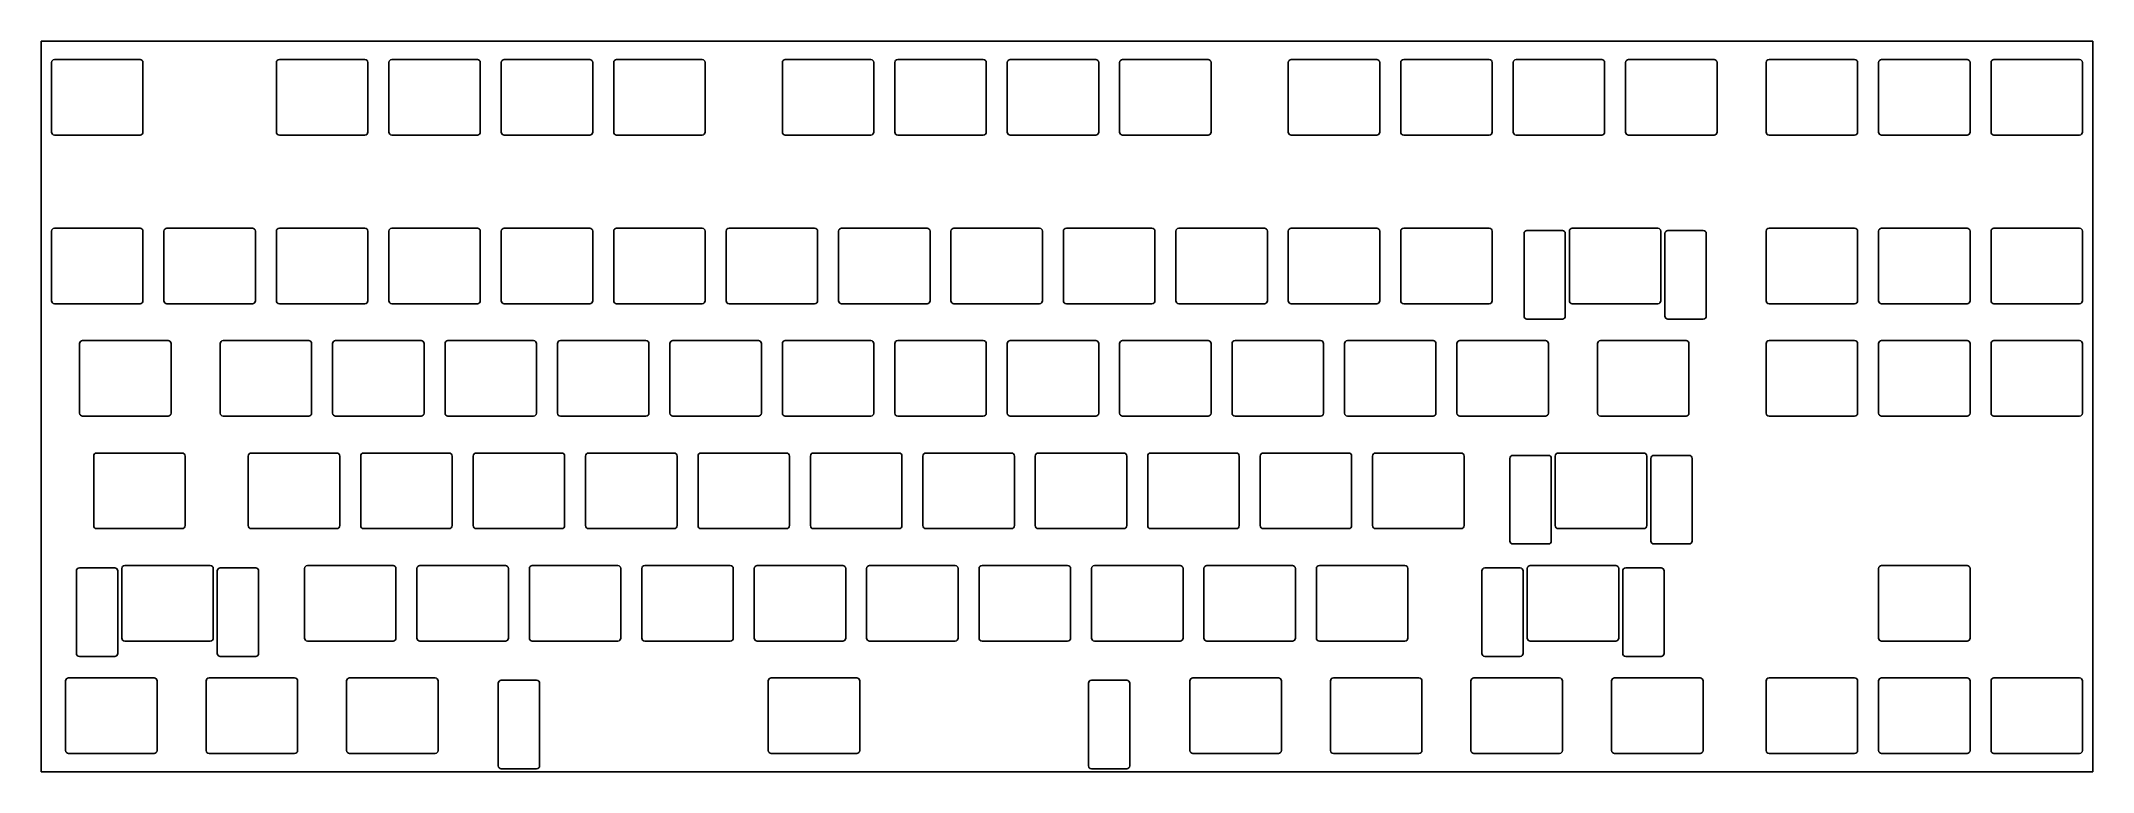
# Model space of a CAD drawing. Header units: millimetres. Extents: x 0 to 348, y -124 to 0.
import ezdxf

# ---------------------------------------------------------------- set-up
doc = ezdxf.new("R2010")
doc.units = ezdxf.units.MM

msp = doc.modelspace()

# ---------------------------------------------------------------- linework, layer by layer
for p, q in [((0, 0), (347.6625, 0)), ((0, 0), (0, -123.825)), ((347.6625, 0), (347.6625, -123.825)), ((2.275, -3.125), (16.775, -3.125)), ((40.375, -3.125), (54.875, -3.125)), ((59.425, -3.125), (73.925, -3.125)), ((78.475, -3.125), (92.975, -3.125)), ((97.525, -3.125), (112.025, -3.125)), ((126.1, -3.125), (140.6, -3.125)), ((145.15, -3.125), (159.65, -3.125)), ((164.2, -3.125), (178.7, -3.125)), ((183.25, -3.125), (197.75, -3.125)), ((211.825, -3.125), (226.325, -3.125)), ((230.875, -3.125), (245.375, -3.125)), ((249.925, -3.125), (264.425, -3.125)), ((268.975, -3.125), (283.475, -3.125)), ((292.7875, -3.125), (307.2875, -3.125)), ((311.8375, -3.125), (326.3375, -3.125)), ((330.8875, -3.125), (345.3875, -3.125)), ((1.775, -3.625), (1.775, -15.425)), ((17.275, -3.625), (17.275, -15.425)), ((39.875, -3.625), (39.875, -15.425)), ((55.375, -3.625), (55.375, -15.425)), ((58.925, -3.625), (58.925, -15.425)), ((74.425, -3.625), (74.425, -15.425)), ((77.975, -3.625), (77.975, -15.425)), ((93.475, -3.625), (93.475, -15.425)), ((97.025, -3.625), (97.025, -15.425)), ((112.525, -3.625), (112.525, -15.425)), ((125.6, -3.625), (125.6, -15.425)), ((141.1, -3.625), (141.1, -15.425)), ((144.65, -3.625), (144.65, -15.425)), ((160.15, -3.625), (160.15, -15.425)), ((163.7, -3.625), (163.7, -15.425)), ((179.2, -3.625), (179.2, -15.425)), ((182.75, -3.625), (182.75, -15.425)), ((198.25, -3.625), (198.25, -15.425)), ((211.325, -3.625), (211.325, -15.425)), ((226.825, -3.625), (226.825, -15.425)), ((230.375, -3.625), (230.375, -15.425)), ((245.875, -3.625), (245.875, -15.425)), ((249.425, -3.625), (249.425, -15.425)), ((264.925, -3.625), (264.925, -15.425)), ((268.475, -3.625), (268.475, -15.425)), ((283.975, -3.625), (283.975, -15.425)), ((292.2875, -3.625), (292.2875, -15.425)), ((307.7875, -3.625), (307.7875, -15.425)), ((311.3375, -3.625), (311.3375, -15.425)), ((326.8375, -3.625), (326.8375, -15.425)), ((330.3875, -3.625), (330.3875, -15.425)), ((345.8875, -3.625), (345.8875, -15.425)), ((2.275, -15.925), (16.775, -15.925)), ((40.375, -15.925), (54.875, -15.925)), ((59.425, -15.925), (73.925, -15.925)), ((78.475, -15.925), (92.975, -15.925)), ((97.525, -15.925), (112.025, -15.925)), ((126.1, -15.925), (140.6, -15.925)), ((145.15, -15.925), (159.65, -15.925)), ((164.2, -15.925), (178.7, -15.925)), ((183.25, -15.925), (197.75, -15.925)), ((211.825, -15.925), (226.325, -15.925)), ((230.875, -15.925), (245.375, -15.925)), ((249.925, -15.925), (264.425, -15.925)), ((268.975, -15.925), (283.475, -15.925)), ((292.7875, -15.925), (307.2875, -15.925)), ((311.8375, -15.925), (326.3375, -15.925)), ((330.8875, -15.925), (345.3875, -15.925)), ((1.775, -32.2), (1.775, -44)), ((2.275, -31.7), (16.775, -31.7)), ((17.275, -32.2), (17.275, -44)), ((20.825, -32.2), (20.825, -44)), ((21.325, -31.7), (35.825, -31.7)), ((36.325, -32.2), (36.325, -44)), ((39.875, -32.2), (39.875, -44)), ((40.375, -31.7), (54.875, -31.7)), ((55.375, -32.2), (55.375, -44)), ((58.925, -32.2), (58.925, -44)), ((59.425, -31.7), (73.925, -31.7)), ((74.425, -32.2), (74.425, -44)), ((77.975, -32.2), (77.975, -44)), ((78.475, -31.7), (92.975, -31.7)), ((93.475, -32.2), (93.475, -44)), ((97.025, -32.2), (97.025, -44)), ((97.525, -31.7), (112.025, -31.7)), ((112.525, -32.2), (112.525, -44)), ((116.075, -32.2), (116.075, -44)), ((116.575, -31.7), (131.075, -31.7)), ((131.575, -32.2), (131.575, -44)), ((135.125, -32.2), (135.125, -44)), ((135.625, -31.7), (150.125, -31.7)), ((150.625, -32.2), (150.625, -44)), ((154.175, -32.2), (154.175, -44)), ((154.675, -31.7), (169.175, -31.7)), ((169.675, -32.2), (169.675, -44)), ((173.225, -32.2), (173.225, -44)), ((173.725, -31.7), (188.225, -31.7)), ((188.725, -32.2), (188.725, -44)), ((192.275, -32.2), (192.275, -44)), ((192.775, -31.7), (207.275, -31.7)), ((207.775, -32.2), (207.775, -44)), ((211.325, -32.2), (211.325, -44)), ((211.825, -31.7), (226.325, -31.7)), ((226.825, -32.2), (226.825, -44)), ((230.375, -32.2), (230.375, -44)), ((230.875, -31.7), (245.375, -31.7)), ((245.875, -32.2), (245.875, -44)), ((251.262, -32.6), (251.262, -46.6)), ((251.762, -32.1), (257.762, -32.1)), ((258.262, -32.6), (258.262, -46.6)), ((258.95, -32.2), (258.95, -44)), ((259.45, -31.7), (273.95, -31.7)), ((274.45, -32.2), (274.45, -44)), ((275.138, -32.6), (275.138, -46.6)), ((275.638, -32.1), (281.638, -32.1)), ((282.138, -32.6), (282.138, -46.6)), ((292.2875, -32.2), (292.2875, -44)), ((292.7875, -31.7), (307.2875, -31.7)), ((307.7875, -32.2), (307.7875, -44)), ((311.3375, -32.2), (311.3375, -44)), ((311.8375, -31.7), (326.3375, -31.7)), ((326.8375, -32.2), (326.8375, -44)), ((330.3875, -32.2), (330.3875, -44)), ((330.8875, -31.7), (345.3875, -31.7)), ((345.8875, -32.2), (345.8875, -44)), ((2.275, -44.5), (16.775, -44.5)), ((21.325, -44.5), (35.825, -44.5)), ((40.375, -44.5), (54.875, -44.5)), ((59.425, -44.5), (73.925, -44.5)), ((78.475, -44.5), (92.975, -44.5)), ((97.525, -44.5), (112.025, -44.5)), ((116.575, -44.5), (131.075, -44.5)), ((135.625, -44.5), (150.125, -44.5)), ((154.675, -44.5), (169.175, -44.5)), ((173.725, -44.5), (188.225, -44.5)), ((192.775, -44.5), (207.275, -44.5)), ((211.825, -44.5), (226.325, -44.5)), ((230.875, -44.5), (245.375, -44.5)), ((259.45, -44.5), (273.95, -44.5)), ((292.7875, -44.5), (307.2875, -44.5)), ((311.8375, -44.5), (326.3375, -44.5)), ((330.8875, -44.5), (345.3875, -44.5)), ((251.762, -47.1), (257.762, -47.1)), ((275.638, -47.1), (281.638, -47.1)), ((6.5375, -51.25), (6.5375, -63.05)), ((7.0375, -50.75), (21.5375, -50.75)), ((22.0375, -51.25), (22.0375, -63.05)), ((30.35, -51.25), (30.35, -63.05)), ((30.85, -50.75), (45.35, -50.75)), ((45.85, -51.25), (45.85, -63.05)), ((49.4, -51.25), (49.4, -63.05)), ((49.9, -50.75), (64.4, -50.75)), ((64.9, -51.25), (64.9, -63.05)), ((68.45, -51.25), (68.45, -63.05)), ((68.95, -50.75), (83.45, -50.75)), ((83.95, -51.25), (83.95, -63.05)), ((87.5, -51.25), (87.5, -63.05)), ((88, -50.75), (102.5, -50.75)), ((103, -51.25), (103, -63.05)), ((106.55, -51.25), (106.55, -63.05)), ((107.05, -50.75), (121.55, -50.75)), ((122.05, -51.25), (122.05, -63.05)), ((125.6, -51.25), (125.6, -63.05)), ((126.1, -50.75), (140.6, -50.75)), ((141.1, -51.25), (141.1, -63.05)), ((144.65, -51.25), (144.65, -63.05)), ((145.15, -50.75), (159.65, -50.75)), ((160.15, -51.25), (160.15, -63.05)), ((163.7, -51.25), (163.7, -63.05)), ((164.2, -50.75), (178.7, -50.75)), ((179.2, -51.25), (179.2, -63.05)), ((182.75, -51.25), (182.75, -63.05)), ((183.25, -50.75), (197.75, -50.75)), ((198.25, -51.25), (198.25, -63.05)), ((201.8, -51.25), (201.8, -63.05)), ((202.3, -50.75), (216.8, -50.75)), ((217.3, -51.25), (217.3, -63.05)), ((220.85, -51.25), (220.85, -63.05)), ((221.35, -50.75), (235.85, -50.75)), ((236.35, -51.25), (236.35, -63.05)), ((239.9, -51.25), (239.9, -63.05)), ((240.4, -50.75), (254.9, -50.75)), ((255.4, -51.25), (255.4, -63.05)), ((263.7125, -51.25), (263.7125, -63.05)), ((264.2125, -50.75), (278.7125, -50.75)), ((279.2125, -51.25), (279.2125, -63.05)), ((292.2875, -51.25), (292.2875, -63.05)), ((292.7875, -50.75), (307.2875, -50.75)), ((307.7875, -51.25), (307.7875, -63.05)), ((311.3375, -51.25), (311.3375, -63.05)), ((311.8375, -50.75), (326.3375, -50.75)), ((326.8375, -51.25), (326.8375, -63.05)), ((330.3875, -51.25), (330.3875, -63.05)), ((330.8875, -50.75), (345.3875, -50.75)), ((345.8875, -51.25), (345.8875, -63.05)), ((7.0375, -63.55), (21.5375, -63.55)), ((30.85, -63.55), (45.35, -63.55)), ((49.9, -63.55), (64.4, -63.55)), ((68.95, -63.55), (83.45, -63.55)), ((88, -63.55), (102.5, -63.55)), ((107.05, -63.55), (121.55, -63.55)), ((126.1, -63.55), (140.6, -63.55)), ((145.15, -63.55), (159.65, -63.55)), ((164.2, -63.55), (178.7, -63.55)), ((183.25, -63.55), (197.75, -63.55)), ((202.3, -63.55), (216.8, -63.55)), ((221.35, -63.55), (235.85, -63.55)), ((240.4, -63.55), (254.9, -63.55)), ((264.2125, -63.55), (278.7125, -63.55)), ((292.7875, -63.55), (307.2875, -63.55)), ((311.8375, -63.55), (326.3375, -63.55)), ((330.8875, -63.55), (345.3875, -63.55)), ((8.91875, -70.3), (8.91875, -82.1)), ((9.41875, -69.8), (23.91875, -69.8)), ((24.41875, -70.3), (24.41875, -82.1)), ((35.1125, -70.3), (35.1125, -82.1)), ((35.6125, -69.8), (50.1125, -69.8)), ((50.6125, -70.3), (50.6125, -82.1)), ((54.1625, -70.3), (54.1625, -82.1)), ((54.6625, -69.8), (69.1625, -69.8)), ((69.6625, -70.3), (69.6625, -82.1)), ((73.2125, -70.3), (73.2125, -82.1)), ((73.7125, -69.8), (88.2125, -69.8)), ((88.7125, -70.3), (88.7125, -82.1)), ((92.2625, -70.3), (92.2625, -82.1)), ((92.7625, -69.8), (107.2625, -69.8)), ((107.7625, -70.3), (107.7625, -82.1)), ((111.3125, -70.3), (111.3125, -82.1)), ((111.8125, -69.8), (126.3125, -69.8)), ((126.8125, -70.3), (126.8125, -82.1)), ((130.3625, -70.3), (130.3625, -82.1)), ((130.8625, -69.8), (145.3625, -69.8)), ((145.8625, -70.3), (145.8625, -82.1)), ((149.4125, -70.3), (149.4125, -82.1)), ((149.9125, -69.8), (164.4125, -69.8)), ((164.9125, -70.3), (164.9125, -82.1)), ((168.4625, -70.3), (168.4625, -82.1)), ((168.9625, -69.8), (183.4625, -69.8)), ((183.9625, -70.3), (183.9625, -82.1)), ((187.5125, -70.3), (187.5125, -82.1)), ((188.0125, -69.8), (202.5125, -69.8)), ((203.0125, -70.3), (203.0125, -82.1)), ((206.5625, -70.3), (206.5625, -82.1)), ((207.0625, -69.8), (221.5625, -69.8)), ((222.0625, -70.3), (222.0625, -82.1)), ((225.6125, -70.3), (225.6125, -82.1)), ((226.1125, -69.8), (240.6125, -69.8)), ((241.1125, -70.3), (241.1125, -82.1)), ((248.88075, -70.7), (248.88075, -84.7)), ((249.38075, -70.2), (255.38075, -70.2)), ((255.88075, -70.7), (255.88075, -84.7)), ((256.56875, -70.3), (256.56875, -82.1)), ((257.06875, -69.8), (271.56875, -69.8)), ((272.06875, -70.3), (272.06875, -82.1)), ((272.75675, -70.7), (272.75675, -84.7)), ((273.25675, -70.2), (279.25675, -70.2)), ((279.75675, -70.7), (279.75675, -84.7)), ((9.41875, -82.6), (23.91875, -82.6)), ((35.6125, -82.6), (50.1125, -82.6)), ((54.6625, -82.6), (69.1625, -82.6)), ((73.7125, -82.6), (88.2125, -82.6)), ((92.7625, -82.6), (107.2625, -82.6)), ((111.8125, -82.6), (126.3125, -82.6)), ((130.8625, -82.6), (145.3625, -82.6)), ((149.9125, -82.6), (164.4125, -82.6)), ((168.9625, -82.6), (183.4625, -82.6)), ((188.0125, -82.6), (202.5125, -82.6)), ((207.0625, -82.6), (221.5625, -82.6)), ((226.1125, -82.6), (240.6125, -82.6)), ((257.06875, -82.6), (271.56875, -82.6)), ((249.38075, -85.2), (255.38075, -85.2)), ((273.25675, -85.2), (279.25675, -85.2)), ((5.99325, -89.75), (5.99325, -103.75)), ((6.49325, -89.25), (12.49325, -89.25)), ((12.99325, -89.75), (12.99325, -103.75)), ((13.68125, -89.35), (13.68125, -101.15)), ((14.18125, -88.85), (28.68125, -88.85)), ((29.18125, -89.35), (29.18125, -101.15)), ((29.86925, -89.75), (29.86925, -103.75)), ((30.36925, -89.25), (36.36925, -89.25)), ((36.86925, -89.75), (36.86925, -103.75)), ((44.6375, -89.35), (44.6375, -101.15)), ((45.1375, -88.85), (59.6375, -88.85)), ((60.1375, -89.35), (60.1375, -101.15)), ((63.6875, -89.35), (63.6875, -101.15)), ((64.1875, -88.85), (78.6875, -88.85)), ((79.1875, -89.35), (79.1875, -101.15)), ((82.7375, -89.35), (82.7375, -101.15)), ((83.2375, -88.85), (97.7375, -88.85)), ((98.2375, -89.35), (98.2375, -101.15)), ((101.7875, -89.35), (101.7875, -101.15)), ((102.2875, -88.85), (116.7875, -88.85)), ((117.2875, -89.35), (117.2875, -101.15)), ((120.8375, -89.35), (120.8375, -101.15)), ((121.3375, -88.85), (135.8375, -88.85)), ((136.3375, -89.35), (136.3375, -101.15)), ((139.8875, -89.35), (139.8875, -101.15)), ((140.3875, -88.85), (154.8875, -88.85)), ((155.3875, -89.35), (155.3875, -101.15)), ((158.9375, -89.35), (158.9375, -101.15)), ((159.4375, -88.85), (173.9375, -88.85)), ((174.4375, -89.35), (174.4375, -101.15)), ((177.9875, -89.35), (177.9875, -101.15)), ((178.4875, -88.85), (192.9875, -88.85)), ((193.4875, -89.35), (193.4875, -101.15)), ((197.0375, -89.35), (197.0375, -101.15)), ((197.5375, -88.85), (212.0375, -88.85)), ((212.5375, -89.35), (212.5375, -101.15)), ((216.0875, -89.35), (216.0875, -101.15)), ((216.5875, -88.85), (231.0875, -88.85)), ((231.5875, -89.35), (231.5875, -101.15)), ((244.11825, -89.75), (244.11825, -103.75)), ((244.61825, -89.25), (250.61825, -89.25)), ((251.11825, -89.75), (251.11825, -103.75)), ((251.80625, -89.35), (251.80625, -101.15)), ((252.30625, -88.85), (266.80625, -88.85)), ((267.30625, -89.35), (267.30625, -101.15)), ((267.99425, -89.75), (267.99425, -103.75)), ((268.49425, -89.25), (274.49425, -89.25)), ((274.99425, -89.75), (274.99425, -103.75)), ((311.3375, -89.35), (311.3375, -101.15)), ((311.8375, -88.85), (326.3375, -88.85)), ((326.8375, -89.35), (326.8375, -101.15)), ((6.49325, -104.25), (12.49325, -104.25)), ((14.18125, -101.65), (28.68125, -101.65)), ((30.36925, -104.25), (36.36925, -104.25)), ((45.1375, -101.65), (59.6375, -101.65)), ((64.1875, -101.65), (78.6875, -101.65)), ((83.2375, -101.65), (97.7375, -101.65)), ((102.2875, -101.65), (116.7875, -101.65)), ((121.3375, -101.65), (135.8375, -101.65)), ((140.3875, -101.65), (154.8875, -101.65)), ((159.4375, -101.65), (173.9375, -101.65)), ((178.4875, -101.65), (192.9875, -101.65)), ((197.5375, -101.65), (212.0375, -101.65)), ((216.5875, -101.65), (231.0875, -101.65)), ((244.61825, -104.25), (250.61825, -104.25)), ((252.30625, -101.65), (266.80625, -101.65)), ((268.49425, -104.25), (274.49425, -104.25)), ((311.8375, -101.65), (326.3375, -101.65)), ((4.15625, -108.4), (4.15625, -120.2)), ((4.65625, -107.9), (19.15625, -107.9)), ((19.65625, -108.4), (19.65625, -120.2)), ((27.96875, -108.4), (27.96875, -120.2)), ((28.46875, -107.9), (42.96875, -107.9)), ((43.46875, -108.4), (43.46875, -120.2)), ((51.78125, -108.4), (51.78125, -120.2)), ((52.28125, -107.9), (66.78125, -107.9)), ((67.28125, -108.4), (67.28125, -120.2)), ((77.46875, -108.8), (77.46875, -122.8)), ((77.96875, -108.3), (83.96875, -108.3)), ((84.46875, -108.8), (84.46875, -122.8)), ((123.21875, -108.4), (123.21875, -120.2)), ((123.71875, -107.9), (138.21875, -107.9)), ((138.71875, -108.4), (138.71875, -120.2)), ((177.46875, -108.8), (177.46875, -122.8)), ((177.96875, -108.3), (183.96875, -108.3)), ((184.46875, -108.8), (184.46875, -122.8)), ((194.65625, -108.4), (194.65625, -120.2)), ((195.15625, -107.9), (209.65625, -107.9)), ((210.15625, -108.4), (210.15625, -120.2)), ((218.46875, -108.4), (218.46875, -120.2)), ((218.96875, -107.9), (233.46875, -107.9)), ((233.96875, -108.4), (233.96875, -120.2)), ((242.28125, -108.4), (242.28125, -120.2)), ((242.78125, -107.9), (257.28125, -107.9)), ((257.78125, -108.4), (257.78125, -120.2)), ((266.09375, -108.4), (266.09375, -120.2)), ((266.59375, -107.9), (281.09375, -107.9)), ((281.59375, -108.4), (281.59375, -120.2)), ((292.2875, -108.4), (292.2875, -120.2)), ((292.7875, -107.9), (307.2875, -107.9)), ((307.7875, -108.4), (307.7875, -120.2)), ((311.3375, -108.4), (311.3375, -120.2)), ((311.8375, -107.9), (326.3375, -107.9)), ((326.8375, -108.4), (326.8375, -120.2)), ((330.3875, -108.4), (330.3875, -120.2)), ((330.8875, -107.9), (345.3875, -107.9)), ((345.8875, -108.4), (345.8875, -120.2)), ((4.65625, -120.7), (19.15625, -120.7)), ((28.46875, -120.7), (42.96875, -120.7)), ((52.28125, -120.7), (66.78125, -120.7)), ((123.71875, -120.7), (138.21875, -120.7)), ((195.15625, -120.7), (209.65625, -120.7)), ((218.96875, -120.7), (233.46875, -120.7)), ((242.78125, -120.7), (257.28125, -120.7)), ((266.59375, -120.7), (281.09375, -120.7)), ((292.7875, -120.7), (307.2875, -120.7)), ((311.8375, -120.7), (326.3375, -120.7)), ((330.8875, -120.7), (345.3875, -120.7)), ((0, -123.825), (347.6625, -123.825)), ((77.96875, -123.3), (83.96875, -123.3)), ((177.96875, -123.3), (183.96875, -123.3))]:
    msp.add_line(p, q)
for centre, start, end in [((2.275, -3.625), 90, 180), ((16.775, -3.625), 0, 90), ((40.375, -3.625), 90, 180), ((54.875, -3.625), 0, 90), ((59.425, -3.625), 90, 180), ((73.925, -3.625), 0, 90), ((78.475, -3.625), 90, 180), ((92.975, -3.625), 0, 90), ((97.525, -3.625), 90, 180), ((112.025, -3.625), 0, 90), ((126.1, -3.625), 90, 180), ((140.6, -3.625), 0, 90), ((145.15, -3.625), 90, 180), ((159.65, -3.625), 0, 90), ((164.2, -3.625), 90, 180), ((178.7, -3.625), 0, 90), ((183.25, -3.625), 90, 180), ((197.75, -3.625), 0, 90), ((211.825, -3.625), 90, 180), ((226.325, -3.625), 0, 90), ((230.875, -3.625), 90, 180), ((245.375, -3.625), 0, 90), ((249.925, -3.625), 90, 180), ((264.425, -3.625), 0, 90), ((268.975, -3.625), 90, 180), ((283.475, -3.625), 0, 90), ((292.7875, -3.625), 90, 180), ((307.2875, -3.625), 0, 90), ((311.8375, -3.625), 90, 180), ((326.3375, -3.625), 0, 90), ((330.8875, -3.625), 90, 180), ((345.3875, -3.625), 0, 90), ((2.275, -15.425), 180, 270), ((16.775, -15.425), 270, 360), ((40.375, -15.425), 180, 270), ((54.875, -15.425), 270, 360), ((59.425, -15.425), 180, 270), ((73.925, -15.425), 270, 360), ((78.475, -15.425), 180, 270), ((92.975, -15.425), 270, 360), ((97.525, -15.425), 180, 270), ((112.025, -15.425), 270, 360), ((126.1, -15.425), 180, 270), ((140.6, -15.425), 270, 360), ((145.15, -15.425), 180, 270), ((159.65, -15.425), 270, 360), ((164.2, -15.425), 180, 270), ((178.7, -15.425), 270, 360), ((183.25, -15.425), 180, 270), ((197.75, -15.425), 270, 360), ((211.825, -15.425), 180, 270), ((226.325, -15.425), 270, 360), ((230.875, -15.425), 180, 270), ((245.375, -15.425), 270, 360), ((249.925, -15.425), 180, 270), ((264.425, -15.425), 270, 360), ((268.975, -15.425), 180, 270), ((283.475, -15.425), 270, 360), ((292.7875, -15.425), 180, 270), ((307.2875, -15.425), 270, 360), ((311.8375, -15.425), 180, 270), ((326.3375, -15.425), 270, 360), ((330.8875, -15.425), 180, 270), ((345.3875, -15.425), 270, 360), ((2.275, -32.2), 90, 180), ((16.775, -32.2), 0, 90), ((21.325, -32.2), 90, 180), ((35.825, -32.2), 0, 90), ((40.375, -32.2), 90, 180), ((54.875, -32.2), 0, 90), ((59.425, -32.2), 90, 180), ((73.925, -32.2), 0, 90), ((78.475, -32.2), 90, 180), ((92.975, -32.2), 0, 90), ((97.525, -32.2), 90, 180), ((112.025, -32.2), 0, 90), ((116.575, -32.2), 90, 180), ((131.075, -32.2), 0, 90), ((135.625, -32.2), 90, 180), ((150.125, -32.2), 0, 90), ((154.675, -32.2), 90, 180), ((169.175, -32.2), 0, 90), ((173.725, -32.2), 90, 180), ((188.225, -32.2), 0, 90), ((192.775, -32.2), 90, 180), ((207.275, -32.2), 0, 90), ((211.825, -32.2), 90, 180), ((226.325, -32.2), 0, 90), ((230.875, -32.2), 90, 180), ((245.375, -32.2), 0, 90), ((251.762, -32.6), 90, 180), ((257.762, -32.6), 0, 90), ((259.45, -32.2), 90, 180), ((273.95, -32.2), 0, 90), ((275.638, -32.6), 90, 180), ((281.638, -32.6), 0, 90), ((292.7875, -32.2), 90, 180), ((307.2875, -32.2), 0, 90), ((311.8375, -32.2), 90, 180), ((326.3375, -32.2), 0, 90), ((330.8875, -32.2), 90, 180), ((345.3875, -32.2), 0, 90), ((2.275, -44), 180, 270), ((16.775, -44), 270, 360), ((21.325, -44), 180, 270), ((35.825, -44), 270, 360), ((40.375, -44), 180, 270), ((54.875, -44), 270, 360), ((59.425, -44), 180, 270), ((73.925, -44), 270, 360), ((78.475, -44), 180, 270), ((92.975, -44), 270, 360), ((97.525, -44), 180, 270), ((112.025, -44), 270, 360), ((116.575, -44), 180, 270), ((131.075, -44), 270, 360), ((135.625, -44), 180, 270), ((150.125, -44), 270, 360), ((154.675, -44), 180, 270), ((169.175, -44), 270, 360), ((173.725, -44), 180, 270), ((188.225, -44), 270, 360), ((192.775, -44), 180, 270), ((207.275, -44), 270, 360), ((211.825, -44), 180, 270), ((226.325, -44), 270, 360), ((230.875, -44), 180, 270), ((245.375, -44), 270, 360), ((259.45, -44), 180, 270), ((273.95, -44), 270, 360), ((292.7875, -44), 180, 270), ((307.2875, -44), 270, 360), ((311.8375, -44), 180, 270), ((326.3375, -44), 270, 360), ((330.8875, -44), 180, 270), ((345.3875, -44), 270, 360), ((251.762, -46.6), 180, 270), ((257.762, -46.6), 270, 360), ((275.638, -46.6), 180, 270), ((281.638, -46.6), 270, 360), ((7.0375, -51.25), 90, 180), ((21.5375, -51.25), 0, 90), ((30.85, -51.25), 90, 180), ((45.35, -51.25), 0, 90), ((49.9, -51.25), 90, 180), ((64.4, -51.25), 0, 90), ((68.95, -51.25), 90, 180), ((83.45, -51.25), 0, 90), ((88, -51.25), 90, 180), ((102.5, -51.25), 0, 90), ((107.05, -51.25), 90, 180), ((121.55, -51.25), 0, 90), ((126.1, -51.25), 90, 180), ((140.6, -51.25), 0, 90), ((145.15, -51.25), 90, 180), ((159.65, -51.25), 0, 90), ((164.2, -51.25), 90, 180), ((178.7, -51.25), 0, 90), ((183.25, -51.25), 90, 180), ((197.75, -51.25), 0, 90), ((202.3, -51.25), 90, 180), ((216.8, -51.25), 0, 90), ((221.35, -51.25), 90, 180), ((235.85, -51.25), 0, 90), ((240.4, -51.25), 90, 180), ((254.9, -51.25), 0, 90), ((264.2125, -51.25), 90, 180), ((278.7125, -51.25), 0, 90), ((292.7875, -51.25), 90, 180), ((307.2875, -51.25), 0, 90), ((311.8375, -51.25), 90, 180), ((326.3375, -51.25), 0, 90), ((330.8875, -51.25), 90, 180), ((345.3875, -51.25), 0, 90), ((7.0375, -63.05), 180, 270), ((21.5375, -63.05), 270, 360), ((30.85, -63.05), 180, 270), ((45.35, -63.05), 270, 360), ((49.9, -63.05), 180, 270), ((64.4, -63.05), 270, 360), ((68.95, -63.05), 180, 270), ((83.45, -63.05), 270, 360), ((88, -63.05), 180, 270), ((102.5, -63.05), 270, 360), ((107.05, -63.05), 180, 270), ((121.55, -63.05), 270, 360), ((126.1, -63.05), 180, 270), ((140.6, -63.05), 270, 360), ((145.15, -63.05), 180, 270), ((159.65, -63.05), 270, 360), ((164.2, -63.05), 180, 270), ((178.7, -63.05), 270, 360), ((183.25, -63.05), 180, 270), ((197.75, -63.05), 270, 360), ((202.3, -63.05), 180, 270), ((216.8, -63.05), 270, 360), ((221.35, -63.05), 180, 270), ((235.85, -63.05), 270, 360), ((240.4, -63.05), 180, 270), ((254.9, -63.05), 270, 360), ((264.2125, -63.05), 180, 270), ((278.7125, -63.05), 270, 360), ((292.7875, -63.05), 180, 270), ((307.2875, -63.05), 270, 360), ((311.8375, -63.05), 180, 270), ((326.3375, -63.05), 270, 360), ((330.8875, -63.05), 180, 270), ((345.3875, -63.05), 270, 360), ((9.41875, -70.3), 90, 180), ((23.91875, -70.3), 0, 90), ((35.6125, -70.3), 90, 180), ((50.1125, -70.3), 0, 90), ((54.6625, -70.3), 90, 180), ((69.1625, -70.3), 0, 90), ((73.7125, -70.3), 90, 180), ((88.2125, -70.3), 0, 90), ((92.7625, -70.3), 90, 180), ((107.2625, -70.3), 0, 90), ((111.8125, -70.3), 90, 180), ((126.3125, -70.3), 0, 90), ((130.8625, -70.3), 90, 180), ((145.3625, -70.3), 0, 90), ((149.9125, -70.3), 90, 180), ((164.4125, -70.3), 0, 90), ((168.9625, -70.3), 90, 180), ((183.4625, -70.3), 0, 90), ((188.0125, -70.3), 90, 180), ((202.5125, -70.3), 0, 90), ((207.0625, -70.3), 90, 180), ((221.5625, -70.3), 0, 90), ((226.1125, -70.3), 90, 180), ((240.6125, -70.3), 0, 90), ((249.38075, -70.7), 90, 180), ((255.38075, -70.7), 0, 90), ((257.06875, -70.3), 90, 180), ((271.56875, -70.3), 0, 90), ((273.25675, -70.7), 90, 180), ((279.25675, -70.7), 0, 90), ((9.41875, -82.1), 180, 270), ((23.91875, -82.1), 270, 360), ((35.6125, -82.1), 180, 270), ((50.1125, -82.1), 270, 360), ((54.6625, -82.1), 180, 270), ((69.1625, -82.1), 270, 360), ((73.7125, -82.1), 180, 270), ((88.2125, -82.1), 270, 360), ((92.7625, -82.1), 180, 270), ((107.2625, -82.1), 270, 360), ((111.8125, -82.1), 180, 270), ((126.3125, -82.1), 270, 360), ((130.8625, -82.1), 180, 270), ((145.3625, -82.1), 270, 360), ((149.9125, -82.1), 180, 270), ((164.4125, -82.1), 270, 360), ((168.9625, -82.1), 180, 270), ((183.4625, -82.1), 270, 360), ((188.0125, -82.1), 180, 270), ((202.5125, -82.1), 270, 360), ((207.0625, -82.1), 180, 270), ((221.5625, -82.1), 270, 360), ((226.1125, -82.1), 180, 270), ((240.6125, -82.1), 270, 360), ((257.06875, -82.1), 180, 270), ((271.56875, -82.1), 270, 360), ((249.38075, -84.7), 180, 270), ((255.38075, -84.7), 270, 360), ((273.25675, -84.7), 180, 270), ((279.25675, -84.7), 270, 360), ((6.49325, -89.75), 90, 180), ((12.49325, -89.75), 0, 90), ((14.18125, -89.35), 90, 180), ((28.68125, -89.35), 0, 90), ((30.36925, -89.75), 90, 180), ((36.36925, -89.75), 0, 90), ((45.1375, -89.35), 90, 180), ((59.6375, -89.35), 0, 90), ((64.1875, -89.35), 90, 180), ((78.6875, -89.35), 0, 90), ((83.2375, -89.35), 90, 180), ((97.7375, -89.35), 0, 90), ((102.2875, -89.35), 90, 180), ((116.7875, -89.35), 0, 90), ((121.3375, -89.35), 90, 180), ((135.8375, -89.35), 0, 90), ((140.3875, -89.35), 90, 180), ((154.8875, -89.35), 0, 90), ((159.4375, -89.35), 90, 180), ((173.9375, -89.35), 0, 90), ((178.4875, -89.35), 90, 180), ((192.9875, -89.35), 0, 90), ((197.5375, -89.35), 90, 180), ((212.0375, -89.35), 0, 90), ((216.5875, -89.35), 90, 180), ((231.0875, -89.35), 0, 90), ((244.61825, -89.75), 90, 180), ((250.61825, -89.75), 0, 90), ((252.30625, -89.35), 90, 180), ((266.80625, -89.35), 0, 90), ((268.49425, -89.75), 90, 180), ((274.49425, -89.75), 0, 90), ((311.8375, -89.35), 90, 180), ((326.3375, -89.35), 0, 90), ((6.49325, -103.75), 180, 270), ((12.49325, -103.75), 270, 360), ((14.18125, -101.15), 180, 270), ((28.68125, -101.15), 270, 360), ((30.36925, -103.75), 180, 270), ((36.36925, -103.75), 270, 360), ((45.1375, -101.15), 180, 270), ((59.6375, -101.15), 270, 360), ((64.1875, -101.15), 180, 270), ((78.6875, -101.15), 270, 360), ((83.2375, -101.15), 180, 270), ((97.7375, -101.15), 270, 360), ((102.2875, -101.15), 180, 270), ((116.7875, -101.15), 270, 360), ((121.3375, -101.15), 180, 270), ((135.8375, -101.15), 270, 360), ((140.3875, -101.15), 180, 270), ((154.8875, -101.15), 270, 360), ((159.4375, -101.15), 180, 270), ((173.9375, -101.15), 270, 360), ((178.4875, -101.15), 180, 270), ((192.9875, -101.15), 270, 360), ((197.5375, -101.15), 180, 270), ((212.0375, -101.15), 270, 360), ((216.5875, -101.15), 180, 270), ((231.0875, -101.15), 270, 360), ((244.61825, -103.75), 180, 270), ((250.61825, -103.75), 270, 360), ((252.30625, -101.15), 180, 270), ((266.80625, -101.15), 270, 360), ((268.49425, -103.75), 180, 270), ((274.49425, -103.75), 270, 360), ((311.8375, -101.15), 180, 270), ((326.3375, -101.15), 270, 360), ((4.65625, -108.4), 90, 180), ((19.15625, -108.4), 0, 90), ((28.46875, -108.4), 90, 180), ((42.96875, -108.4), 0, 90), ((52.28125, -108.4), 90, 180), ((66.78125, -108.4), 0, 90), ((77.96875, -108.8), 90, 180), ((83.96875, -108.8), 0, 90), ((123.71875, -108.4), 90, 180), ((138.21875, -108.4), 0, 90), ((177.96875, -108.8), 90, 180), ((183.96875, -108.8), 0, 90), ((195.15625, -108.4), 90, 180), ((209.65625, -108.4), 0, 90), ((218.96875, -108.4), 90, 180), ((233.46875, -108.4), 0, 90), ((242.78125, -108.4), 90, 180), ((257.28125, -108.4), 0, 90), ((266.59375, -108.4), 90, 180), ((281.09375, -108.4), 0, 90), ((292.7875, -108.4), 90, 180), ((307.2875, -108.4), 0, 90), ((311.8375, -108.4), 90, 180), ((326.3375, -108.4), 0, 90), ((330.8875, -108.4), 90, 180), ((345.3875, -108.4), 0, 90), ((4.65625, -120.2), 180, 270), ((19.15625, -120.2), 270, 360), ((28.46875, -120.2), 180, 270), ((42.96875, -120.2), 270, 360), ((52.28125, -120.2), 180, 270), ((66.78125, -120.2), 270, 360), ((123.71875, -120.2), 180, 270), ((138.21875, -120.2), 270, 360), ((195.15625, -120.2), 180, 270), ((209.65625, -120.2), 270, 360), ((218.96875, -120.2), 180, 270), ((233.46875, -120.2), 270, 360), ((242.78125, -120.2), 180, 270), ((257.28125, -120.2), 270, 360), ((266.59375, -120.2), 180, 270), ((281.09375, -120.2), 270, 360), ((292.7875, -120.2), 180, 270), ((307.2875, -120.2), 270, 360), ((311.8375, -120.2), 180, 270), ((326.3375, -120.2), 270, 360), ((330.8875, -120.2), 180, 270), ((345.3875, -120.2), 270, 360), ((77.96875, -122.8), 180, 270), ((83.96875, -122.8), 270, 360), ((177.96875, -122.8), 180, 270), ((183.96875, -122.8), 270, 360)]:
    msp.add_arc(centre, 0.5, start, end)

doc.saveas('drawing.dxf')
